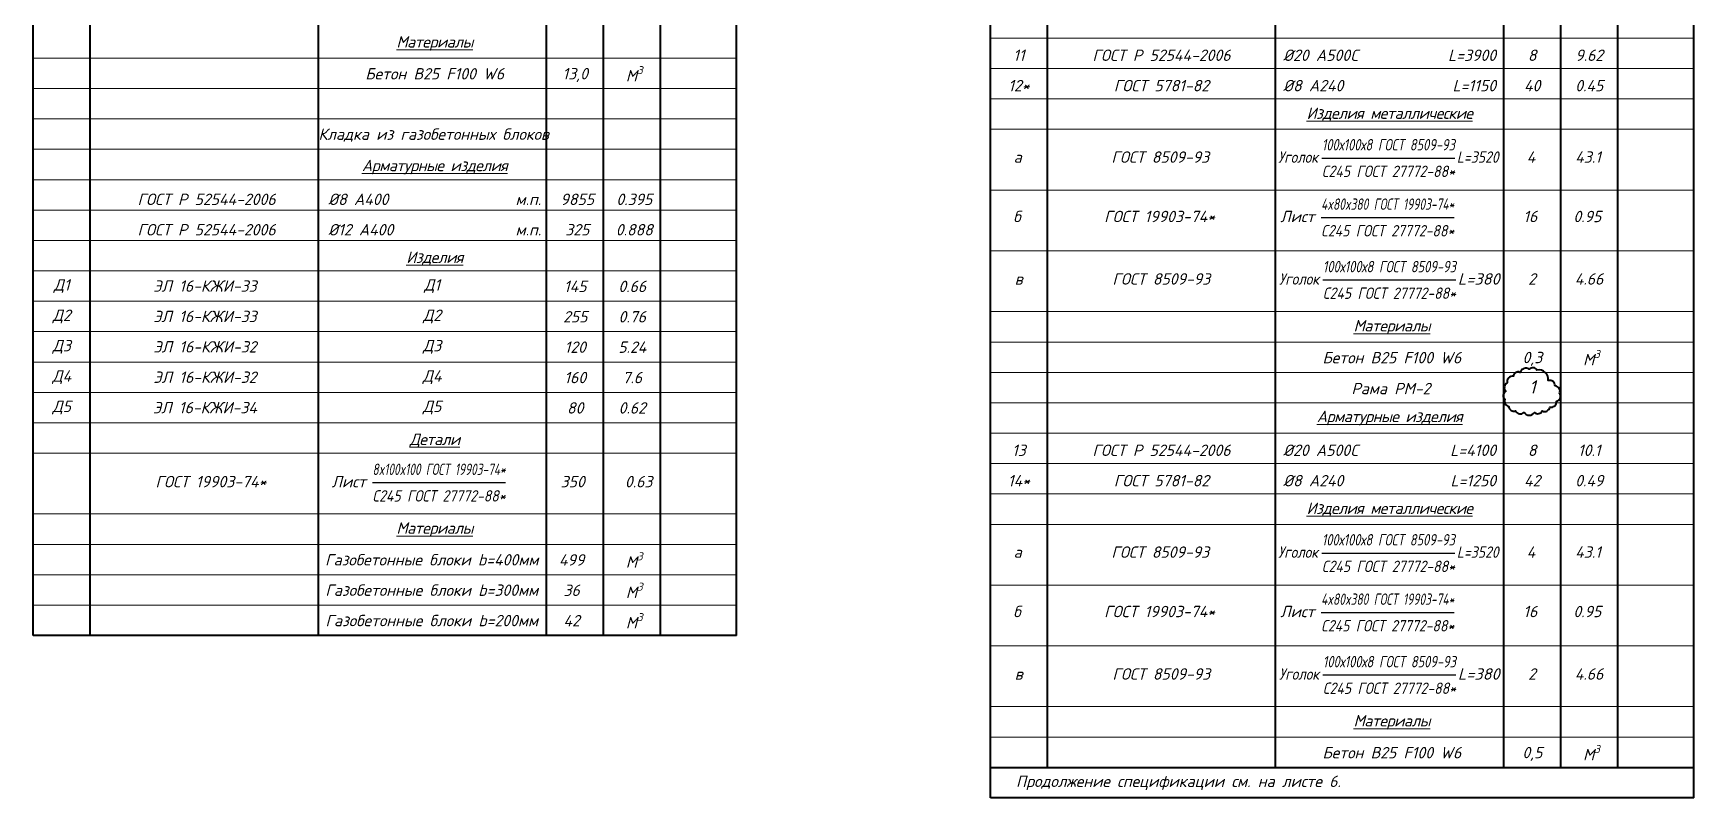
# Model space of a CAD drawing. Header units: millimetres. Extents: x -1807136 to 209800, y 0 to 410608.
# Drawn here: x 40215 to 83889, y 68357 to 88488 of the extents above; entities that cross this region are included whole.
import ezdxf
from ezdxf.enums import TextEntityAlignment as Align

# ---------------------------------------------------------------- set-up
doc = ezdxf.new("R2010")
doc.units = ezdxf.units.MM
doc.layers.get('0').update_dxf_attribs({"lineweight": 5})
doc.layers.add('#Текст', color=7, linetype='Continuous')
for name, color, linetype, lineweight in [('#Техт', 7, 'Continuous', 18), ('k_ Рамка', 252, 'Continuous', 40), ('Штриховка', 7, 'Continuous', 25)]:
    doc.layers.add(name, color=color, linetype=linetype, lineweight=lineweight)
doc.layers.add('NoPrint', color=18, linetype='Continuous', plot=False)
doc.styles.add('STEP PR', font='isocpeui.ttf')

# ---------------------------------------------------------------- blocks, each defined once
blk = doc.blocks.new('vcBlockST6-1-1')
at = {"color": 0, "linetype": 'ByBlock', "lineweight": -2, "style": 'STEP PR', "flags": 1}
for tag in ['CLASS', 'GOST', 'FILE', 'IDD']:
    blk.add_attdef(tag, text='', height=300, dxfattribs=at).set_placement((0, 0), align=Align.RIGHT)
at = {"color": 0, "linetype": 'ByBlock', "lineweight": -2, "style": 'STEP PR'}
blk.add_attdef('ДЛИНА', text='', height=300, dxfattribs=at).set_placement((133, -6), align=Align.RIGHT)
for tag, p, p2 in [('ПОЗИЦИЯ', (0.75, -6), (14.25, -6)), ('ОБОЗНАЧЕНИЕ', (15.75, -6), (74.25, -6)), ('КОЛИЧЕСТВО', (135.75, -6), (149.25, -6)), ('МАССА', (150.75, -6), (164.25, -6)), ('ПРИМЕЧАНИЕ', (165.75, -6), (184.25, -6))]:
    blk.add_attdef(tag, text='', height=300, dxfattribs=at).set_placement(p, p2, align=Align.FIT)
blk.add_attdef('НАИМЕНОВАНИЕ', (77, -6), '', height=300, dxfattribs=at)
blk = doc.blocks.new('vcBlockST6-2-1')
at = {"color": 0, "linetype": 'ByBlock', "lineweight": -2}
blk.add_line((87.5, -8), (122.5, -8), dxfattribs=at)
at = {"color": 0, "linetype": 'ByBlock', "lineweight": -2, "style": 'STEP PR', "flags": 1}
for tag in ['CLASS', 'GOST', 'FILE', 'IDD']:
    blk.add_attdef(tag, text='', height=300, dxfattribs=at).set_placement((0, 0), align=Align.RIGHT)
at = {"color": 0, "linetype": 'ByBlock', "lineweight": -2, "style": 'STEP PR'}
for tag, p, p2 in [('ПОЗИЦИЯ', (0.75, -9.25), (14.25, -9.25)), ('ПРОФИЛЬ', (76, -9.25), (86.5, -9.25)), ('НАИМЕНОВАНИЕ', (87.5, -6), (122.5, -6)), ('ПРИМЕЧАНИЕ', (165.75, -9.25), (184.25, -9.25)), ('ОБОЗНАЧЕНИЕ', (15.75, -9.25), (74.25, -9.25)), ('ДЛИНА', (123, -9.25), (134, -9.25)), ('КОЛИЧЕСТВО', (135.75, -9.25), (149.25, -9.25)), ('МАССА', (150.75, -9.25), (164.25, -9.25)), ('СТАЛЬ', (87.5, -13), (122.5, -13))]:
    blk.add_attdef(tag, text='', height=300, dxfattribs=at).set_placement(p, p2, align=Align.FIT)

msp = doc.modelspace()

# ---------------------------------------------------------------- linework, layer by layer
at = {"color": 8, "lineweight": 13}
for p, q in [((83889.14687, 88357.35114), (65389.14687, 88357.35114)), ((83889.14687, 88357.35114), (65389.14687, 88357.35114)), ((58714.95131, 87830.37029), (40214.95131, 87830.37029)), ((83889.14687, 87557.35114), (65389.14687, 87557.35114)), ((58714.95131, 87030.37029), (40214.95131, 87030.37029)), ((83889.14687, 86757.35114), (65389.14687, 86757.35114)), ((58714.95131, 86230.37029), (40214.95131, 86230.37029)), ((83889.14687, 85957.35114), (65389.14687, 85957.35114)), ((83889.14687, 85957.35114), (65389.14687, 85957.35114)), ((58714.95131, 85430.37029), (40214.95131, 85430.37029)), ((58714.95131, 84630.37029), (40214.95131, 84630.37029)), ((83889.14687, 84357.35114), (65389.14687, 84357.35114)), ((58714.95131, 83830.37029), (40214.95131, 83830.37029)), ((58714.95131, 83030.37029), (40214.95131, 83030.37029)), ((83889.14687, 82757.35114), (65389.14687, 82757.35114)), ((58714.95131, 82230.37029), (40214.95131, 82230.37029)), ((58714.95131, 81430.37029), (40214.95131, 81430.37029)), ((83889.14687, 81157.35114), (65389.14687, 81157.35114)), ((58714.95131, 80630.37029), (40214.95131, 80630.37029)), ((83889.14687, 80357.35114), (65389.14687, 80357.35114)), ((58714.95131, 79830.37029), (40214.95131, 79830.37029)), ((83889.14687, 79557.35114), (65389.14687, 79557.35114)), ((58714.95131, 79030.37029), (40214.95131, 79030.37029)), ((83889.14687, 78757.35114), (65389.14687, 78757.35114)), ((83889.14687, 78757.35114), (65389.14687, 78757.35114)), ((58714.95131, 78230.37029), (40214.95131, 78230.37029)), ((83889.14687, 77957.35114), (65389.14687, 77957.35114)), ((83889.14687, 77957.35114), (65389.14687, 77957.35114)), ((58714.95131, 77430.37029), (40214.95131, 77430.37029)), ((83889.14687, 77157.35114), (65389.14687, 77157.35114)), ((83889.14687, 76357.35114), (65389.14687, 76357.35114)), ((58714.95131, 75830.37029), (40214.95131, 75830.37029)), ((83889.14687, 75557.35114), (65389.14687, 75557.35114)), ((83889.14687, 75557.35114), (65389.14687, 75557.35114)), ((58714.95131, 75030.37029), (40214.95131, 75030.37029)), ((58714.95131, 74230.37029), (40214.95131, 74230.37029)), ((83889.14687, 73957.35114), (65389.14687, 73957.35114)), ((58714.95131, 73430.37029), (40214.95131, 73430.37029)), ((58714.95131, 72630.37029), (40214.95131, 72630.37029)), ((83889.14687, 72357.35114), (65389.14687, 72357.35114)), ((83889.14687, 70757.35114), (65389.14687, 70757.35114)), ((83889.14687, 69957.35114), (65389.14687, 69957.35114)), ((83889.14687, 69157.35114), (65389.14687, 69157.35114)), ((83889.14687, 69157.35114), (65389.14687, 69157.35114)), ((83889.14687, 69157.35114), (65389.14687, 69157.35114))]:
    msp.add_line(p, q, dxfattribs=at)
at = {"color": 8, "lineweight": 20}
msp.add_line((58714.95131, 72630.37029), (40214.95131, 72630.37029), dxfattribs=at)
at = {"layer": 'k_ Рамка'}
for p, q in [((65389.14687, 68357.35114), (65389.14687, 114757.35114)), ((66889.14687, 69157.35114), (66889.14687, 114757.35114)), ((72889.14687, 69157.35114), (72889.14687, 114757.35114)), ((78889.14687, 69157.35114), (78889.14687, 114757.35114)), ((80389.14687, 69157.35114), (80389.14687, 114757.35114)), ((81889.14687, 69157.35114), (81889.14687, 114757.35114)), ((83889.14687, 68357.35114), (83889.14687, 114757.35114)), ((40214.95131, 72630.37029), (40214.95131, 114230.37029)), ((41714.95131, 72630.37029), (41714.95131, 114230.37029)), ((47714.95131, 72630.37029), (47714.95131, 114230.37029)), ((53714.95131, 72630.37029), (53714.95131, 114230.37029)), ((55214.95131, 72630.37029), (55214.95131, 114230.37029)), ((56714.95131, 72630.37029), (56714.95131, 114230.37029)), ((58714.95131, 72630.37029), (58714.95131, 114230.37029)), ((58714.95131, 72630.37029), (40214.95131, 72630.37029)), ((58714.95131, 72630.37029), (40214.95131, 72630.37029)), ((83889.14687, 68357.35114), (65389.14687, 68357.35114))]:
    msp.add_line(p, q, dxfattribs=at)
msp.add_lwpolyline([(65389.14687, 69157.35114), (83889.14687, 69157.35114)], dxfattribs=at)
at = {"layer": 'NoPrint', "color": 3, "lineweight": 40}
msp.add_lwpolyline([(80240.55352, 79200.57546, 0.52056705), (80061.11298, 79340.04387, 0.52056705), (80061.11298, 79340.04387, 0.52056705), (79762.05482, 79618.97859, 0.52056705), (79762.05482, 79618.97859, 0.52056705), (79562.67957, 79638.90355, 0.52056705), (79562.67957, 79638.90355, 0.52056705), (79323.43022, 79559.20581, 0.52056705), (79323.43022, 79559.20581, 0.52056705), (79143.98969, 79459.58732, 0.52056705), (79143.98969, 79459.58732, 0.52056705), (78984.49325, 79280.27109, 0.52056705), (78984.49325, 79280.27109, 0.52056705), (78944.61444, 79061.10705, 0.52056705), (78944.61444, 79061.10705, 0.52056705), (78924.67974, 78841.943, 0.52056705), (78924.67974, 78841.943, 0.52056705), (79024.36736, 78662.62677, 0.52056705), (79024.36736, 78662.62677, 0.52056705), (79203.8032, 78543.08332, 0.52056705), (79203.8032, 78543.08332, 0.52056705), (79423.11784, 78503.2355, 0.52056705), (79423.11784, 78503.2355, 0.52056705), (79702.2413, 78503.2355, 0.52056705), (79702.2413, 78503.2355, 0.52056705), (79901.61655, 78543.08332, 0.52056705), (79901.61655, 78543.08332, 0.52056705), (80100.99179, 78642.70392, 0.52056705), (80100.99179, 78642.70392, 0.52056705), (80280.42763, 78802.09518, 0.52056705), (80280.42763, 78802.09518, 0.52056705), (80360.17585, 79001.33637, 0.52056705), (80360.17585, 79001.33637, 0.52056705)], format="xyb", close=True, dxfattribs=at)

# ---------------------------------------------------------------- block references
at = {"layer": '#Текст'}
ref = msp.add_blockref('vcBlockST6-1-1', (65389.14687, 88357.35114), dxfattribs=dict(at, xscale=100, yscale=100))
ref.add_attrib('ПОЗИЦИЯ', '11', dxfattribs={"layer": '0', "color": 0, "linetype": 'ByBlock', "lineweight": -2, "height": 300, "style": 'STEP PR'}).set_placement((66139.14687, 87757.35114), align=Align.CENTER)
ref.add_attrib('ОБОЗНАЧЕНИЕ', 'ГОСТ Р 52544-2006', dxfattribs={"layer": '0', "color": 0, "linetype": 'ByBlock', "lineweight": -2, "height": 300, "style": 'STEP PR'}).set_placement((69889.14687, 87757.35114), align=Align.CENTER)
ref.add_attrib('НАИМЕНОВАНИЕ', '%%C20 A500C', (73089.14687, 87757.35114), dxfattribs={"layer": '0', "color": 0, "linetype": 'ByBlock', "lineweight": -2, "height": 300, "style": 'STEP PR'})
ref.add_attrib('ДЛИНА', 'L=3900', dxfattribs={"layer": '0', "color": 0, "linetype": 'ByBlock', "lineweight": -2, "height": 300, "style": 'STEP PR'}).set_placement((78689.14687, 87757.35114), align=Align.RIGHT)
ref.add_attrib('КОЛИЧЕСТВО', '8', dxfattribs={"layer": '0', "color": 0, "linetype": 'ByBlock', "lineweight": -2, "height": 300, "style": 'STEP PR'}).set_placement((79639.14687, 87757.35114), align=Align.CENTER)
ref.add_attrib('МАССА', '9.62', dxfattribs={"layer": '0', "color": 0, "linetype": 'ByBlock', "lineweight": -2, "height": 300, "style": 'STEP PR'}).set_placement((81139.14687, 87757.35114), align=Align.CENTER)
ref = msp.add_blockref('vcBlockST6-1-1', (65389.14687, 87557.35114), dxfattribs=dict(at, xscale=100, yscale=100))
ref.add_attrib('ПОЗИЦИЯ', '12*', dxfattribs={"layer": '0', "color": 0, "linetype": 'ByBlock', "lineweight": -2, "height": 300, "style": 'STEP PR'}).set_placement((66139.14687, 86957.35114), align=Align.CENTER)
ref.add_attrib('ОБОЗНАЧЕНИЕ', 'ГОСТ 5781-82', dxfattribs={"layer": '0', "color": 0, "linetype": 'ByBlock', "lineweight": -2, "height": 300, "style": 'STEP PR'}).set_placement((69889.14687, 86957.35114), align=Align.CENTER)
ref.add_attrib('НАИМЕНОВАНИЕ', '%%C8 A240', (73089.14687, 86957.35114), dxfattribs={"layer": '0', "color": 0, "linetype": 'ByBlock', "lineweight": -2, "height": 300, "style": 'STEP PR'})
ref.add_attrib('ДЛИНА', 'L=1150', dxfattribs={"layer": '0', "color": 0, "linetype": 'ByBlock', "lineweight": -2, "height": 300, "style": 'STEP PR'}).set_placement((78689.14687, 86957.35114), align=Align.RIGHT)
ref.add_attrib('КОЛИЧЕСТВО', '40', dxfattribs={"layer": '0', "color": 0, "linetype": 'ByBlock', "lineweight": -2, "height": 300, "style": 'STEP PR'}).set_placement((79639.14687, 86957.35114), align=Align.CENTER)
ref.add_attrib('МАССА', '0.45', dxfattribs={"layer": '0', "color": 0, "linetype": 'ByBlock', "lineweight": -2, "height": 300, "style": 'STEP PR'}).set_placement((81139.14687, 86957.35114), align=Align.CENTER)
ref = msp.add_blockref('vcBlockST6-1-1', (40273.89392, 84563.77291), dxfattribs=dict(at, xscale=100, yscale=100))
ref.add_attrib('ОБОЗНАЧЕНИЕ', 'ГОСТ Р 52544-2006', dxfattribs={"layer": '0', "color": 0, "linetype": 'ByBlock', "lineweight": -2, "height": 300, "style": 'STEP PR'}).set_placement((44773.89392, 83963.77291), align=Align.CENTER)
ref.add_attrib('НАИМЕНОВАНИЕ', '%%C8 A400', (47973.89392, 83963.77291), dxfattribs={"layer": '0', "color": 0, "linetype": 'ByBlock', "lineweight": -2, "height": 300, "style": 'STEP PR'})
ref.add_attrib('ДЛИНА', 'м.п.', dxfattribs={"layer": '0', "color": 0, "linetype": 'ByBlock', "lineweight": -2, "height": 300, "style": 'STEP PR'}).set_placement((53573.89392, 83963.77291), align=Align.RIGHT)
ref.add_attrib('КОЛИЧЕСТВО', '9855', dxfattribs={"layer": '0', "color": 0, "linetype": 'ByBlock', "lineweight": -2, "height": 300, "style": 'STEP PR'}).set_placement((54523.89392, 83963.77291), align=Align.CENTER)
ref.add_attrib('МАССА', '0.395', dxfattribs={"layer": '0', "color": 0, "linetype": 'ByBlock', "lineweight": -2, "height": 300, "style": 'STEP PR'}).set_placement((56023.89392, 83963.77291), align=Align.CENTER)
ref = msp.add_blockref('vcBlockST6-1-1', (40273.89392, 83763.77291), dxfattribs=dict(at, xscale=100, yscale=100))
ref.add_attrib('ОБОЗНАЧЕНИЕ', 'ГОСТ Р 52544-2006', dxfattribs={"layer": '0', "color": 0, "linetype": 'ByBlock', "lineweight": -2, "height": 300, "style": 'STEP PR'}).set_placement((44773.89392, 83163.77291), align=Align.CENTER)
ref.add_attrib('НАИМЕНОВАНИЕ', '%%C12 A400', (47973.89392, 83163.77291), dxfattribs={"layer": '0', "color": 0, "linetype": 'ByBlock', "lineweight": -2, "height": 300, "style": 'STEP PR'})
ref.add_attrib('ДЛИНА', 'м.п.', dxfattribs={"layer": '0', "color": 0, "linetype": 'ByBlock', "lineweight": -2, "height": 300, "style": 'STEP PR'}).set_placement((53573.89392, 83163.77291), align=Align.RIGHT)
ref.add_attrib('КОЛИЧЕСТВО', '325', dxfattribs={"layer": '0', "color": 0, "linetype": 'ByBlock', "lineweight": -2, "height": 300, "style": 'STEP PR'}).set_placement((54523.89392, 83163.77291), align=Align.CENTER)
ref.add_attrib('МАССА', '0.888', dxfattribs={"layer": '0', "color": 0, "linetype": 'ByBlock', "lineweight": -2, "height": 300, "style": 'STEP PR'}).set_placement((56023.89392, 83163.77291), align=Align.CENTER)
ref = msp.add_blockref('vcBlockST6-1-1', (65389.14687, 77957.35114), dxfattribs=dict(at, xscale=100, yscale=100))
ref.add_attrib('ПОЗИЦИЯ', '13', dxfattribs={"layer": '0', "color": 0, "linetype": 'ByBlock', "lineweight": -2, "height": 300, "style": 'STEP PR'}).set_placement((66139.14687, 77357.35114), align=Align.CENTER)
ref.add_attrib('ОБОЗНАЧЕНИЕ', 'ГОСТ Р 52544-2006', dxfattribs={"layer": '0', "color": 0, "linetype": 'ByBlock', "lineweight": -2, "height": 300, "style": 'STEP PR'}).set_placement((69889.14687, 77357.35114), align=Align.CENTER)
ref.add_attrib('НАИМЕНОВАНИЕ', '%%C20 A500C', (73089.14687, 77357.35114), dxfattribs={"layer": '0', "color": 0, "linetype": 'ByBlock', "lineweight": -2, "height": 300, "style": 'STEP PR'})
ref.add_attrib('ДЛИНА', 'L=4100', dxfattribs={"layer": '0', "color": 0, "linetype": 'ByBlock', "lineweight": -2, "height": 300, "style": 'STEP PR'}).set_placement((78689.14687, 77357.35114), align=Align.RIGHT)
ref.add_attrib('КОЛИЧЕСТВО', '8', dxfattribs={"layer": '0', "color": 0, "linetype": 'ByBlock', "lineweight": -2, "height": 300, "style": 'STEP PR'}).set_placement((79639.14687, 77357.35114), align=Align.CENTER)
ref.add_attrib('МАССА', '10.1', dxfattribs={"layer": '0', "color": 0, "linetype": 'ByBlock', "lineweight": -2, "height": 300, "style": 'STEP PR'}).set_placement((81139.14687, 77357.35114), align=Align.CENTER)
ref = msp.add_blockref('vcBlockST6-1-1', (65389.14687, 77157.35114), dxfattribs=dict(at, xscale=100, yscale=100))
ref.add_attrib('ПОЗИЦИЯ', '14*', dxfattribs={"layer": '0', "color": 0, "linetype": 'ByBlock', "lineweight": -2, "height": 300, "style": 'STEP PR'}).set_placement((66139.14687, 76557.35114), align=Align.CENTER)
ref.add_attrib('ОБОЗНАЧЕНИЕ', 'ГОСТ 5781-82', dxfattribs={"layer": '0', "color": 0, "linetype": 'ByBlock', "lineweight": -2, "height": 300, "style": 'STEP PR'}).set_placement((69889.14687, 76557.35114), align=Align.CENTER)
ref.add_attrib('НАИМЕНОВАНИЕ', '%%C8 A240', (73089.14687, 76557.35114), dxfattribs={"layer": '0', "color": 0, "linetype": 'ByBlock', "lineweight": -2, "height": 300, "style": 'STEP PR'})
ref.add_attrib('ДЛИНА', 'L=1250', dxfattribs={"layer": '0', "color": 0, "linetype": 'ByBlock', "lineweight": -2, "height": 300, "style": 'STEP PR'}).set_placement((78689.14687, 76557.35114), align=Align.RIGHT)
ref.add_attrib('КОЛИЧЕСТВО', '42', dxfattribs={"layer": '0', "color": 0, "linetype": 'ByBlock', "lineweight": -2, "height": 300, "style": 'STEP PR'}).set_placement((79639.14687, 76557.35114), align=Align.CENTER)
ref.add_attrib('МАССА', '0.49', dxfattribs={"layer": '0', "color": 0, "linetype": 'ByBlock', "lineweight": -2, "height": 300, "style": 'STEP PR'}).set_placement((81139.14687, 76557.35114), align=Align.CENTER)
at = {"layer": 'Штриховка'}
ref = msp.add_blockref('vcBlockST6-2-1', (65357.11516, 86001.37923), dxfattribs=dict(at, xscale=100, yscale=100))
ref.add_attrib('ПОЗИЦИЯ', 'a', dxfattribs={"layer": '0', "color": 0, "linetype": 'ByBlock', "lineweight": -2, "height": 300, "style": 'STEP PR'}).set_placement((66107.11516, 85076.37923), align=Align.CENTER)
ref.add_attrib('ОБОЗНАЧЕНИЕ', 'ГОСТ 8509-93', dxfattribs={"layer": '0', "color": 0, "linetype": 'ByBlock', "lineweight": -2, "height": 300, "style": 'STEP PR'}).set_placement((69857.11516, 85076.37923), align=Align.CENTER)
ref.add_attrib('ПРОФИЛЬ', 'Уголок', dxfattribs={"layer": '0', "color": 0, "linetype": 'ByBlock', "lineweight": -2, "height": 300, "style": 'STEP PR', "width": 0.773999}).set_placement((72957.11516, 85076.37923), (74007.11516, 85076.37923), align=Align.FIT)
ref.add_attrib('НАИМЕНОВАНИЕ', '100х100х8 ГОСТ 8509-93', dxfattribs={"layer": '0', "color": 0, "linetype": 'ByBlock', "lineweight": -2, "height": 300, "style": 'STEP PR', "width": 0.746124}).set_placement((74107.11516, 85401.37923), (77607.11516, 85401.37923), align=Align.FIT)
ref.add_attrib('СТАЛЬ', 'С245 ГОСТ 27772-88*', dxfattribs={"layer": '0', "color": 0, "linetype": 'ByBlock', "lineweight": -2, "height": 300, "style": 'STEP PR', "width": 0.832342}).set_placement((74107.11516, 84701.37923), (77607.11516, 84701.37923), align=Align.FIT)
ref.add_attrib('ДЛИНА', 'L=3520', dxfattribs={"layer": '0', "color": 0, "linetype": 'ByBlock', "lineweight": -2, "height": 300, "style": 'STEP PR', "width": 0.829904}).set_placement((77657.11516, 85076.37923), (78757.11516, 85076.37923), align=Align.FIT)
ref.add_attrib('КОЛИЧЕСТВО', '4', dxfattribs={"layer": '0', "color": 0, "linetype": 'ByBlock', "lineweight": -2, "height": 300, "style": 'STEP PR'}).set_placement((79607.11516, 85076.37923), align=Align.CENTER)
ref.add_attrib('МАССА', '43.1', dxfattribs={"layer": '0', "color": 0, "linetype": 'ByBlock', "lineweight": -2, "height": 300, "style": 'STEP PR'}).set_placement((81107.11516, 85076.37923), align=Align.CENTER)
ref = msp.add_blockref('vcBlockST6-2-1', (65338.87321, 84437.36834), dxfattribs=dict(at, xscale=100, yscale=100))
ref.add_attrib('ПОЗИЦИЯ', 'б', dxfattribs={"layer": '0', "color": 0, "linetype": 'ByBlock', "lineweight": -2, "height": 300, "style": 'STEP PR'}).set_placement((66088.87321, 83512.36834), align=Align.CENTER)
ref.add_attrib('ОБОЗНАЧЕНИЕ', 'ГОСТ 19903-74*', dxfattribs={"layer": '0', "color": 0, "linetype": 'ByBlock', "lineweight": -2, "height": 300, "style": 'STEP PR'}).set_placement((69838.87321, 83512.36834), align=Align.CENTER)
ref.add_attrib('ПРОФИЛЬ', 'Лист', dxfattribs={"layer": '0', "color": 0, "linetype": 'ByBlock', "lineweight": -2, "height": 300, "style": 'STEP PR'}).set_placement((73463.87321, 83512.36834), align=Align.CENTER)
ref.add_attrib('НАИМЕНОВАНИЕ', '4x80x380 ГОСТ 19903-74*', dxfattribs={"layer": '0', "color": 0, "linetype": 'ByBlock', "lineweight": -2, "height": 300, "style": 'STEP PR', "width": 0.693944}).set_placement((74088.87321, 83837.36834), (77588.87321, 83837.36834), align=Align.FIT)
ref.add_attrib('СТАЛЬ', 'С245 ГОСТ 27772-88*', dxfattribs={"layer": '0', "color": 0, "linetype": 'ByBlock', "lineweight": -2, "height": 300, "style": 'STEP PR', "width": 0.832342}).set_placement((74088.87321, 83137.36834), (77588.87321, 83137.36834), align=Align.FIT)
ref.add_attrib('КОЛИЧЕСТВО', '16', dxfattribs={"layer": '0', "color": 0, "linetype": 'ByBlock', "lineweight": -2, "height": 300, "style": 'STEP PR'}).set_placement((79588.87321, 83512.36834), align=Align.CENTER)
ref.add_attrib('МАССА', '0.95', dxfattribs={"layer": '0', "color": 0, "linetype": 'ByBlock', "lineweight": -2, "height": 300, "style": 'STEP PR'}).set_placement((81088.87321, 83512.36834), align=Align.CENTER)
ref = msp.add_blockref('vcBlockST6-2-1', (65384.42265, 82792.64632), dxfattribs=dict(at, xscale=100, yscale=100))
ref.add_attrib('ПОЗИЦИЯ', 'в', dxfattribs={"layer": '0', "color": 0, "linetype": 'ByBlock', "lineweight": -2, "height": 300, "style": 'STEP PR'}).set_placement((66134.42265, 81867.64632), align=Align.CENTER)
ref.add_attrib('ОБОЗНАЧЕНИЕ', 'ГОСТ 8509-93', dxfattribs={"layer": '0', "color": 0, "linetype": 'ByBlock', "lineweight": -2, "height": 300, "style": 'STEP PR'}).set_placement((69884.42265, 81867.64632), align=Align.CENTER)
ref.add_attrib('ПРОФИЛЬ', 'Уголок', dxfattribs={"layer": '0', "color": 0, "linetype": 'ByBlock', "lineweight": -2, "height": 300, "style": 'STEP PR', "width": 0.773999}).set_placement((72984.42265, 81867.64632), (74034.42265, 81867.64632), align=Align.FIT)
ref.add_attrib('НАИМЕНОВАНИЕ', '100х100х8 ГОСТ 8509-93', dxfattribs={"layer": '0', "color": 0, "linetype": 'ByBlock', "lineweight": -2, "height": 300, "style": 'STEP PR', "width": 0.746124}).set_placement((74134.42265, 82192.64632), (77634.42265, 82192.64632), align=Align.FIT)
ref.add_attrib('СТАЛЬ', 'С245 ГОСТ 27772-88*', dxfattribs={"layer": '0', "color": 0, "linetype": 'ByBlock', "lineweight": -2, "height": 300, "style": 'STEP PR', "width": 0.832342}).set_placement((74134.42265, 81492.64632), (77634.42265, 81492.64632), align=Align.FIT)
ref.add_attrib('ДЛИНА', 'L=380', dxfattribs={"layer": '0', "color": 0, "linetype": 'ByBlock', "lineweight": -2, "height": 300, "style": 'STEP PR', "width": 0.992821}).set_placement((77684.42265, 81867.64632), (78784.42265, 81867.64632), align=Align.FIT)
ref.add_attrib('КОЛИЧЕСТВО', '2', dxfattribs={"layer": '0', "color": 0, "linetype": 'ByBlock', "lineweight": -2, "height": 300, "style": 'STEP PR'}).set_placement((79634.42265, 81867.64632), align=Align.CENTER)
ref.add_attrib('МАССА', '4.66', dxfattribs={"layer": '0', "color": 0, "linetype": 'ByBlock', "lineweight": -2, "height": 300, "style": 'STEP PR'}).set_placement((81134.42265, 81867.64632), align=Align.CENTER)
ref = msp.add_blockref('vcBlockST6-2-1', (40388.34718, 77456.81778), dxfattribs=dict(at, xscale=100, yscale=100))
ref.add_attrib('ОБОЗНАЧЕНИЕ', 'ГОСТ 19903-74*', dxfattribs={"layer": '0', "color": 0, "linetype": 'ByBlock', "lineweight": -2, "height": 300, "style": 'STEP PR'}).set_placement((44888.34718, 76531.81778), align=Align.CENTER)
ref.add_attrib('ПРОФИЛЬ', 'Лист', dxfattribs={"layer": '0', "color": 0, "linetype": 'ByBlock', "lineweight": -2, "height": 300, "style": 'STEP PR'}).set_placement((48513.34718, 76531.81778), align=Align.CENTER)
ref.add_attrib('НАИМЕНОВАНИЕ', '8x100x100 ГОСТ 19903-74*', dxfattribs={"layer": '0', "color": 0, "linetype": 'ByBlock', "lineweight": -2, "height": 300, "style": 'STEP PR', "width": 0.685511}).set_placement((49138.34718, 76856.81778), (52638.34718, 76856.81778), align=Align.FIT)
ref.add_attrib('СТАЛЬ', 'С245 ГОСТ 27772-88*', dxfattribs={"layer": '0', "color": 0, "linetype": 'ByBlock', "lineweight": -2, "height": 300, "style": 'STEP PR', "width": 0.832342}).set_placement((49138.34718, 76156.81778), (52638.34718, 76156.81778), align=Align.FIT)
ref.add_attrib('КОЛИЧЕСТВО', '350', dxfattribs={"layer": '0', "color": 0, "linetype": 'ByBlock', "lineweight": -2, "height": 300, "style": 'STEP PR'}).set_placement((54403.80585, 76531.81778), align=Align.CENTER)
ref.add_attrib('МАССА', '0.63', dxfattribs={"layer": '0', "color": 0, "linetype": 'ByBlock', "lineweight": -2, "height": 300, "style": 'STEP PR'}).set_placement((56138.34718, 76531.81778), align=Align.CENTER)
ref = msp.add_blockref('vcBlockST6-2-1', (65357.11516, 75601.37923), dxfattribs=dict(at, xscale=100, yscale=100))
ref.add_attrib('ПОЗИЦИЯ', 'a', dxfattribs={"layer": '0', "color": 0, "linetype": 'ByBlock', "lineweight": -2, "height": 300, "style": 'STEP PR'}).set_placement((66107.11516, 74676.37923), align=Align.CENTER)
ref.add_attrib('ОБОЗНАЧЕНИЕ', 'ГОСТ 8509-93', dxfattribs={"layer": '0', "color": 0, "linetype": 'ByBlock', "lineweight": -2, "height": 300, "style": 'STEP PR'}).set_placement((69857.11516, 74676.37923), align=Align.CENTER)
ref.add_attrib('ПРОФИЛЬ', 'Уголок', dxfattribs={"layer": '0', "color": 0, "linetype": 'ByBlock', "lineweight": -2, "height": 300, "style": 'STEP PR', "width": 0.773999}).set_placement((72957.11516, 74676.37923), (74007.11516, 74676.37923), align=Align.FIT)
ref.add_attrib('НАИМЕНОВАНИЕ', '100х100х8 ГОСТ 8509-93', dxfattribs={"layer": '0', "color": 0, "linetype": 'ByBlock', "lineweight": -2, "height": 300, "style": 'STEP PR', "width": 0.746124}).set_placement((74107.11516, 75001.37923), (77607.11516, 75001.37923), align=Align.FIT)
ref.add_attrib('СТАЛЬ', 'С245 ГОСТ 27772-88*', dxfattribs={"layer": '0', "color": 0, "linetype": 'ByBlock', "lineweight": -2, "height": 300, "style": 'STEP PR', "width": 0.832342}).set_placement((74107.11516, 74301.37923), (77607.11516, 74301.37923), align=Align.FIT)
ref.add_attrib('ДЛИНА', 'L=3520', dxfattribs={"layer": '0', "color": 0, "linetype": 'ByBlock', "lineweight": -2, "height": 300, "style": 'STEP PR', "width": 0.829904}).set_placement((77657.11516, 74676.37923), (78757.11516, 74676.37923), align=Align.FIT)
ref.add_attrib('КОЛИЧЕСТВО', '4', dxfattribs={"layer": '0', "color": 0, "linetype": 'ByBlock', "lineweight": -2, "height": 300, "style": 'STEP PR'}).set_placement((79607.11516, 74676.37923), align=Align.CENTER)
ref.add_attrib('МАССА', '43.1', dxfattribs={"layer": '0', "color": 0, "linetype": 'ByBlock', "lineweight": -2, "height": 300, "style": 'STEP PR'}).set_placement((81107.11516, 74676.37923), align=Align.CENTER)
ref = msp.add_blockref('vcBlockST6-2-1', (65338.87321, 74037.36834), dxfattribs=dict(at, xscale=100, yscale=100))
ref.add_attrib('ПОЗИЦИЯ', 'б', dxfattribs={"layer": '0', "color": 0, "linetype": 'ByBlock', "lineweight": -2, "height": 300, "style": 'STEP PR'}).set_placement((66088.87321, 73112.36834), align=Align.CENTER)
ref.add_attrib('ОБОЗНАЧЕНИЕ', 'ГОСТ 19903-74*', dxfattribs={"layer": '0', "color": 0, "linetype": 'ByBlock', "lineweight": -2, "height": 300, "style": 'STEP PR'}).set_placement((69838.87321, 73112.36834), align=Align.CENTER)
ref.add_attrib('ПРОФИЛЬ', 'Лист', dxfattribs={"layer": '0', "color": 0, "linetype": 'ByBlock', "lineweight": -2, "height": 300, "style": 'STEP PR'}).set_placement((73463.87321, 73112.36834), align=Align.CENTER)
ref.add_attrib('НАИМЕНОВАНИЕ', '4x80x380 ГОСТ 19903-74*', dxfattribs={"layer": '0', "color": 0, "linetype": 'ByBlock', "lineweight": -2, "height": 300, "style": 'STEP PR', "width": 0.693944}).set_placement((74088.87321, 73437.36834), (77588.87321, 73437.36834), align=Align.FIT)
ref.add_attrib('СТАЛЬ', 'С245 ГОСТ 27772-88*', dxfattribs={"layer": '0', "color": 0, "linetype": 'ByBlock', "lineweight": -2, "height": 300, "style": 'STEP PR', "width": 0.832342}).set_placement((74088.87321, 72737.36834), (77588.87321, 72737.36834), align=Align.FIT)
ref.add_attrib('КОЛИЧЕСТВО', '16', dxfattribs={"layer": '0', "color": 0, "linetype": 'ByBlock', "lineweight": -2, "height": 300, "style": 'STEP PR'}).set_placement((79588.87321, 73112.36834), align=Align.CENTER)
ref.add_attrib('МАССА', '0.95', dxfattribs={"layer": '0', "color": 0, "linetype": 'ByBlock', "lineweight": -2, "height": 300, "style": 'STEP PR'}).set_placement((81088.87321, 73112.36834), align=Align.CENTER)
ref = msp.add_blockref('vcBlockST6-2-1', (65384.42265, 72392.64632), dxfattribs=dict(at, xscale=100, yscale=100))
ref.add_attrib('ПОЗИЦИЯ', 'в', dxfattribs={"layer": '0', "color": 0, "linetype": 'ByBlock', "lineweight": -2, "height": 300, "style": 'STEP PR'}).set_placement((66134.42265, 71467.64632), align=Align.CENTER)
ref.add_attrib('ОБОЗНАЧЕНИЕ', 'ГОСТ 8509-93', dxfattribs={"layer": '0', "color": 0, "linetype": 'ByBlock', "lineweight": -2, "height": 300, "style": 'STEP PR'}).set_placement((69884.42265, 71467.64632), align=Align.CENTER)
ref.add_attrib('ПРОФИЛЬ', 'Уголок', dxfattribs={"layer": '0', "color": 0, "linetype": 'ByBlock', "lineweight": -2, "height": 300, "style": 'STEP PR', "width": 0.773999}).set_placement((72984.42265, 71467.64632), (74034.42265, 71467.64632), align=Align.FIT)
ref.add_attrib('НАИМЕНОВАНИЕ', '100х100х8 ГОСТ 8509-93', dxfattribs={"layer": '0', "color": 0, "linetype": 'ByBlock', "lineweight": -2, "height": 300, "style": 'STEP PR', "width": 0.746124}).set_placement((74134.42265, 71792.64632), (77634.42265, 71792.64632), align=Align.FIT)
ref.add_attrib('СТАЛЬ', 'С245 ГОСТ 27772-88*', dxfattribs={"layer": '0', "color": 0, "linetype": 'ByBlock', "lineweight": -2, "height": 300, "style": 'STEP PR', "width": 0.832342}).set_placement((74134.42265, 71092.64632), (77634.42265, 71092.64632), align=Align.FIT)
ref.add_attrib('ДЛИНА', 'L=380', dxfattribs={"layer": '0', "color": 0, "linetype": 'ByBlock', "lineweight": -2, "height": 300, "style": 'STEP PR', "width": 0.992821}).set_placement((77684.42265, 71467.64632), (78784.42265, 71467.64632), align=Align.FIT)
ref.add_attrib('КОЛИЧЕСТВО', '2', dxfattribs={"layer": '0', "color": 0, "linetype": 'ByBlock', "lineweight": -2, "height": 300, "style": 'STEP PR'}).set_placement((79634.42265, 71467.64632), align=Align.CENTER)
ref.add_attrib('МАССА', '4.66', dxfattribs={"layer": '0', "color": 0, "linetype": 'ByBlock', "lineweight": -2, "height": 300, "style": 'STEP PR'}).set_placement((81134.42265, 71467.64632), align=Align.CENTER)

# ---------------------------------------------------------------- texts
at = {"layer": '#Техт', "char_height": 300, "width": 6000, "attachment_point": 5, "style": 'STEP PR'}
for s, insert in [('ЭЛ 16-КЖИ-33', (44732.50524, 81830.63164)), ('ЭЛ 16-КЖИ-33', (44732.50524, 81030.63164)), ('ЭЛ 16-КЖИ-32', (44732.50524, 80230.63164)), ('ЭЛ 16-КЖИ-32', (44732.50524, 79430.63164)), ('ЭЛ 16-КЖИ-34', (44732.50524, 78630.63164))]:
    msp.add_mtext(s, dxfattribs=dict(at, insert=insert))
at = {"style": 'STEP PR'}
for s, height, p in [('13,0', 300, (54470.05795, 87272.22968)), ('145', 300, (54470.05795, 81672.22968)), ('0.66', 300, (55970.05795, 81672.22968)), ('255', 300, (54470.05795, 80872.22968)), ('0.76', 300, (55970.05795, 80872.22968)), ('120', 300, (54470.05795, 80072.22968)), ('5.24', 300, (55970.05795, 80072.22968)), ('0,3', 300, (79644.25352, 79799.21053)), ('160', 300, (54470.05795, 79272.22968)), ('7.6', 300, (55970.05795, 79272.22968)), ('1', 350, (79644.25352, 78999.21053)), ('80', 300, (54470.05795, 78472.22968)), ('0.62', 300, (55970.05795, 78472.22968)), ('499', 300, (54375.68463, 74470.9965)), ('36', 300, (54375.68463, 73670.9965)), ('42', 300, (54375.68463, 72870.9965)), ('0,5', 300, (79644.25352, 69399.21053))]:
    msp.add_text(s, height=height, dxfattribs=at).set_placement(p, align=Align.CENTER)
at = {"char_height": 300, "attachment_point": 5, "style": 'STEP PR'}
for s, insert, width in [('{\\T0.95;\\LМатериалы}', (50773.89392, 88218.97236), 6000), ('Бетон В25 F100 W6 ', (50773.89392, 87418.97236), 6000), ('\\A1;М{\\H0.7x;\\S3^ ;}', (56023.89392, 87418.97236), 1500), ('{\\T0.95;\\LИзделия металлические}', (75889.14687, 86357.35114), 6000), ('{\\fISOCPEUR|b1|i1|c204|p34;Кладка из газобетонных блоков\\A1; \\A0; }', (50747.92818, 85805.28204), 6000), ('{\\T0.95;\\LАрматурные изделия}', (50773.89392, 84964.03426), 6000), ('{\\T0.95;\\LИзделия}', (50773.89392, 82564.03426), 6000), ('\\A1;Д1', (40964.95131, 81831.15434), 1535.1078645), ('\\A1;Д1', (50706.17434, 81830.89299), 6017.5539323), ('\\A1;Д2', (40964.95131, 81031.15434), 1535.1078645), ('\\A1;Д2', (50706.17434, 81030.89299), 6017.5539323), ('{\\T0.95;\\LМатериалы}', (75948.08948, 80745.95321), 6000), ('\\A1;Д3', (40964.95131, 80231.15434), 1535.1078645), ('\\A1;Д3', (50706.17434, 80230.89299), 6017.5539323), ('Бетон В25 F100 W6 ', (75948.08948, 79945.95321), 6000), ('\\A1;М{\\H0.7x;\\S3^ ;}', (81198.08948, 79945.95321), 1500), ('\\A1;Д4', (40964.95131, 79431.15434), 1535.1078645), ('\\A1;Д4', (50706.17434, 79430.89299), 6017.5539323), ('{\\fISOCPEUR|b1|i1|c204|p34;Рама РМ-2}', (75922.12375, 79132.2629), 6000), ('\\A1;Д5', (40964.95131, 78631.15434), 1535.1078645), ('\\A1;Д5', (50706.17434, 78630.89299), 6017.5539323), ('{\\T0.95;\\LАрматурные изделия}', (75889.14687, 78357.35114), 6000), ('{\\T0.95;\\LДетали}', (50773.89392, 77764.03426), 6000), ('{\\T0.95;\\LИзделия металлические}', (75889.14687, 75957.35114), 6000), ('{\\T0.95;\\LМатериалы}', (50773.89392, 75418.97236), 6000), ('Газобетонные блоки b=400мм', (50697.23595, 74623.92406), 5964.5692869), ('\\A1;М{\\H0.7x;\\S3^ ;}', (56023.89392, 74618.97236), 1500), ('Газобетонные блоки b=300мм', (50697.23595, 73823.92406), 5964.5692869), ('\\A1;М{\\H0.7x;\\S3^ ;}', (56023.89392, 73818.97236), 1500), ('Газобетонные блоки b=200мм', (50697.23595, 73023.92406), 5964.5692869), ('\\A1;М{\\H0.7x;\\S3^ ;}', (56023.89392, 73018.97236), 1500), ('{\\T0.95;\\LМатериалы}', (75948.08948, 70345.95321), 6000), ('Бетон В25 F100 W6 ', (75948.08948, 69545.95321), 6000), ('\\A1;М{\\H0.7x;\\S3^ ;}', (81198.08948, 69545.95321), 1500), ('Продолжение спецификации см. на листе 6. ', (70334.67429, 68751.78285), 9191.0573918)]:
    msp.add_mtext(s, dxfattribs=dict(at, insert=insert, width=width))

doc.saveas('drawing.dxf')
